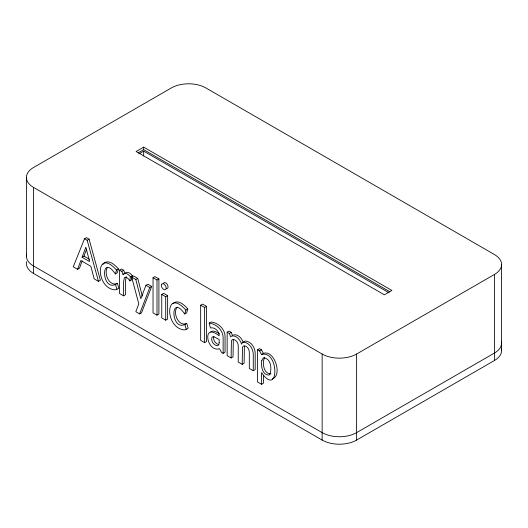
<?xml version="1.0" encoding="UTF-8"?>
<svg xmlns="http://www.w3.org/2000/svg" width="528" height="528" viewBox="0 0 528 528"><rect width="100%" height="100%" fill="white"/><g stroke="black" fill="none" stroke-linecap="round" stroke-linejoin="round"><path stroke-width="0.79" d="M119.599 270.105L121.783 271.366L123.044 274.547L124.964 273.445L123.697 270.257L121.519 268.996L119.599 270.105L119.599 293.561L123.559 295.845L125.479 294.736L125.479 280.863L126.298 276.679M123.559 295.845L123.559 281.965L124.377 277.787L125.4 277.213L126.832 277.649L128.601 279.055L129.802 280.903L131.723 279.794L132.356 275.702C130.885 273.834 128.33 271.484 125.783 272.606L124.964 273.445M153.034 277.715L153.034 312.86L156.994 315.143L158.908 314.041L158.908 278.89L154.955 276.606L153.034 277.715L156.994 279.998L158.908 278.89M156.994 315.143L156.994 279.998M161.746 294.439L161.746 317.896L165.706 320.179L167.627 319.07L167.627 295.614L163.667 293.33L161.746 294.439L165.706 296.723L167.627 295.614M165.706 320.179L165.706 296.723M200.66 305.21L200.66 340.362L204.62 342.646L206.54 341.537L206.54 306.385L202.58 304.102L200.66 305.21L204.62 307.494L206.54 306.385M204.62 342.646L204.62 307.494M223.126 353.331L223.126 337.643C223.054 330.178 216.401 323.882 209.18 323.103L210.395 327.914C215.041 326.905 219.219 331.379 219.173 335.874C201.445 321.321 206.573 353.107 219.556 348.685L221.496 352.387L223.126 353.331L225.047 352.222L225.047 336.541C224.974 329.069 218.321 322.78 211.101 321.994L209.18 323.103M232.617 335.768L231.257 332.356L229.079 331.096L227.159 332.204L227.159 355.661L231.119 357.944L233.039 356.836L233.317 339.86M231.119 357.944L231.403 340.969L232.241 339.682L233.442 339.379C236.544 340.032 238.352 343.207 238.24 346.236L238.24 362.056L242.194 364.34L244.114 363.231L244.391 346.256M242.194 364.34L242.477 347.365L243.316 346.078L244.517 345.774C247.619 346.427 249.427 349.602 249.315 352.625L249.315 368.445L253.268 370.735L255.189 369.626L255.189 353.786C255.374 348.025 251.48 341.477 245.329 340.989L244.2 341.458L243.481 342.547M253.268 370.735L253.268 354.895C253.453 349.133 249.559 342.586 243.408 342.098L242.286 342.566L241.626 344.223C240.392 340.078 236.359 334.93 231.581 335.999L230.696 336.877L229.343 333.465L227.159 332.204M257.585 349.767L259.571 350.915L261.439 354.479L263.353 353.377L261.492 349.807L259.499 348.658L257.585 349.767L257.585 382.001L261.538 384.285L263.459 383.176L263.459 375.388M261.538 384.285L261.538 372.603C279.253 398.158 279.365 349.767 261.439 354.479M129.802 280.903L130.442 276.811C128.964 274.943 126.41 272.593 123.862 273.715L123.044 274.547M213.774 336.475C212.791 339.893 215.305 343.675 218.645 344.599M116.536 270.046C96.499 247.672 95.086 284.196 112.042 289.291A13.226 7.636 60 0 0 116.919 289.311L118.833 288.202L117.374 283.351C101.515 294.545 99.871 251.48 115.361 273.933L116.536 270.046L118.457 268.937C115.15 265.168 109.184 259.288 104.069 263.096M118.457 268.937L117.275 272.824L115.361 273.933M185.896 310.088C165.851 287.707 164.439 324.232 181.394 329.327A13.226 7.636 60 0 0 186.272 329.353L188.186 328.244L186.727 323.393C170.867 334.587 169.224 291.522 184.714 313.975L185.896 310.088L187.81 308.979C184.47 305.065 178.028 298.987 172.993 303.494M187.81 308.979L186.628 312.866L184.714 313.975M77.57 269.293L80.857 260.528L90.862 266.303L94.149 278.863L98.479 281.365L100.399 280.256L89.093 239.164L86.46 237.64L84.539 238.748L73.234 266.792L77.57 269.293L79.484 268.184L82.229 260.878M82.084 257.242L85.859 247.203L89.615 261.591L82.084 257.242L83.998 256.133L86.612 249.183M131.644 277.088L138.811 303.877L135.802 311.692L139.616 313.889L141.537 312.787L151.688 286.414L147.873 284.216L145.952 285.318L140.785 298.749L135.815 279.497L131.644 277.088L133.564 275.979L137.735 278.388L142.309 296.102M139.616 313.889L149.774 287.522L151.688 286.414M264.62 357.232C262.066 362.637 263.327 373.903 270.923 373.956M107.138 267.808C103.772 273.992 109.54 287.021 117.374 283.351M103.019 264.475L103.633 263.452M163.403 283.213L164.723 282.447C166.967 283.054 168.511 285.727 167.911 287.978L166.591 288.737M177.223 307.025C172.333 312.827 178.649 327.188 186.727 323.393M210.639 331.947C213.49 329.525 217.094 332.614 219.674 333.953M143.656 147.14L136.112 151.49L384.344 294.809L391.888 290.453L143.656 147.14L143.656 149.629L389.743 291.707M138.171 152.79L143.656 149.629M138.857 153.886L143.656 151.12L389.03 292.789M84.539 238.748L87.173 240.266L89.093 239.164M121.783 271.366L123.697 270.257M130.442 276.811L132.356 275.702M135.815 279.497L137.735 278.388M229.343 333.465L231.257 332.356M259.571 350.915L261.492 349.807M33.535 187.4L322.153 354.031A24.367 14.071 0 0 0 356.618 354.031L494.465 274.448A24.367 14.071 0 0 0 494.465 254.549L205.847 87.919A24.367 14.071 0 0 0 171.382 87.919L33.535 167.501A24.367 14.071 0 0 0 33.535 187.4L33.535 273.451L322.153 440.081A24.367 14.071 0 0 0 356.618 440.081L494.465 360.499A24.367 14.071 0 0 0 501.389 348.711M263.353 353.377C274.336 349.404 282.869 375.454 272.309 378.932M233.501 334.897C238.036 333.828 242.015 338.593 243.316 342.52M145.952 285.318L149.774 287.522M83.998 256.133L89.476 259.294M184.813 324.496L186.272 329.353M115.46 284.46L116.919 289.311M87.173 240.266L98.479 281.365M501.6 264.495L501.6 350.552M494.465 274.448L494.465 360.499M356.618 354.031L356.618 440.081M322.153 354.031L322.153 440.081M143.656 151.12L143.656 155.918M26.4 177.448L26.4 256.04M26.611 254.206A24.367 14.071 0 0 0 33.535 265.993L322.153 432.623A24.367 14.071 0 0 0 356.618 432.623L494.465 353.034A24.367 14.071 0 0 0 501.389 341.253M33.535 273.451A24.367 14.071 0 0 1 26.611 261.664M261.829 360.38C260.806 365.6 262.066 375.23 269.003 375.065L269.656 374.557C272.204 369.151 270.943 357.885 263.353 357.826L261.829 360.38M219.173 342.54L218.863 344.527L217.952 345.576L216.724 345.708C213.391 344.784 210.877 341.002 211.86 337.583L212.665 336.798L213.946 336.745L219.173 339.504L219.173 342.54M161.482 284.321C160.882 286.572 162.419 289.245 164.67 289.846L165.99 289.087C166.591 286.836 165.046 284.163 162.802 283.556L161.482 284.321"/></g></svg>
